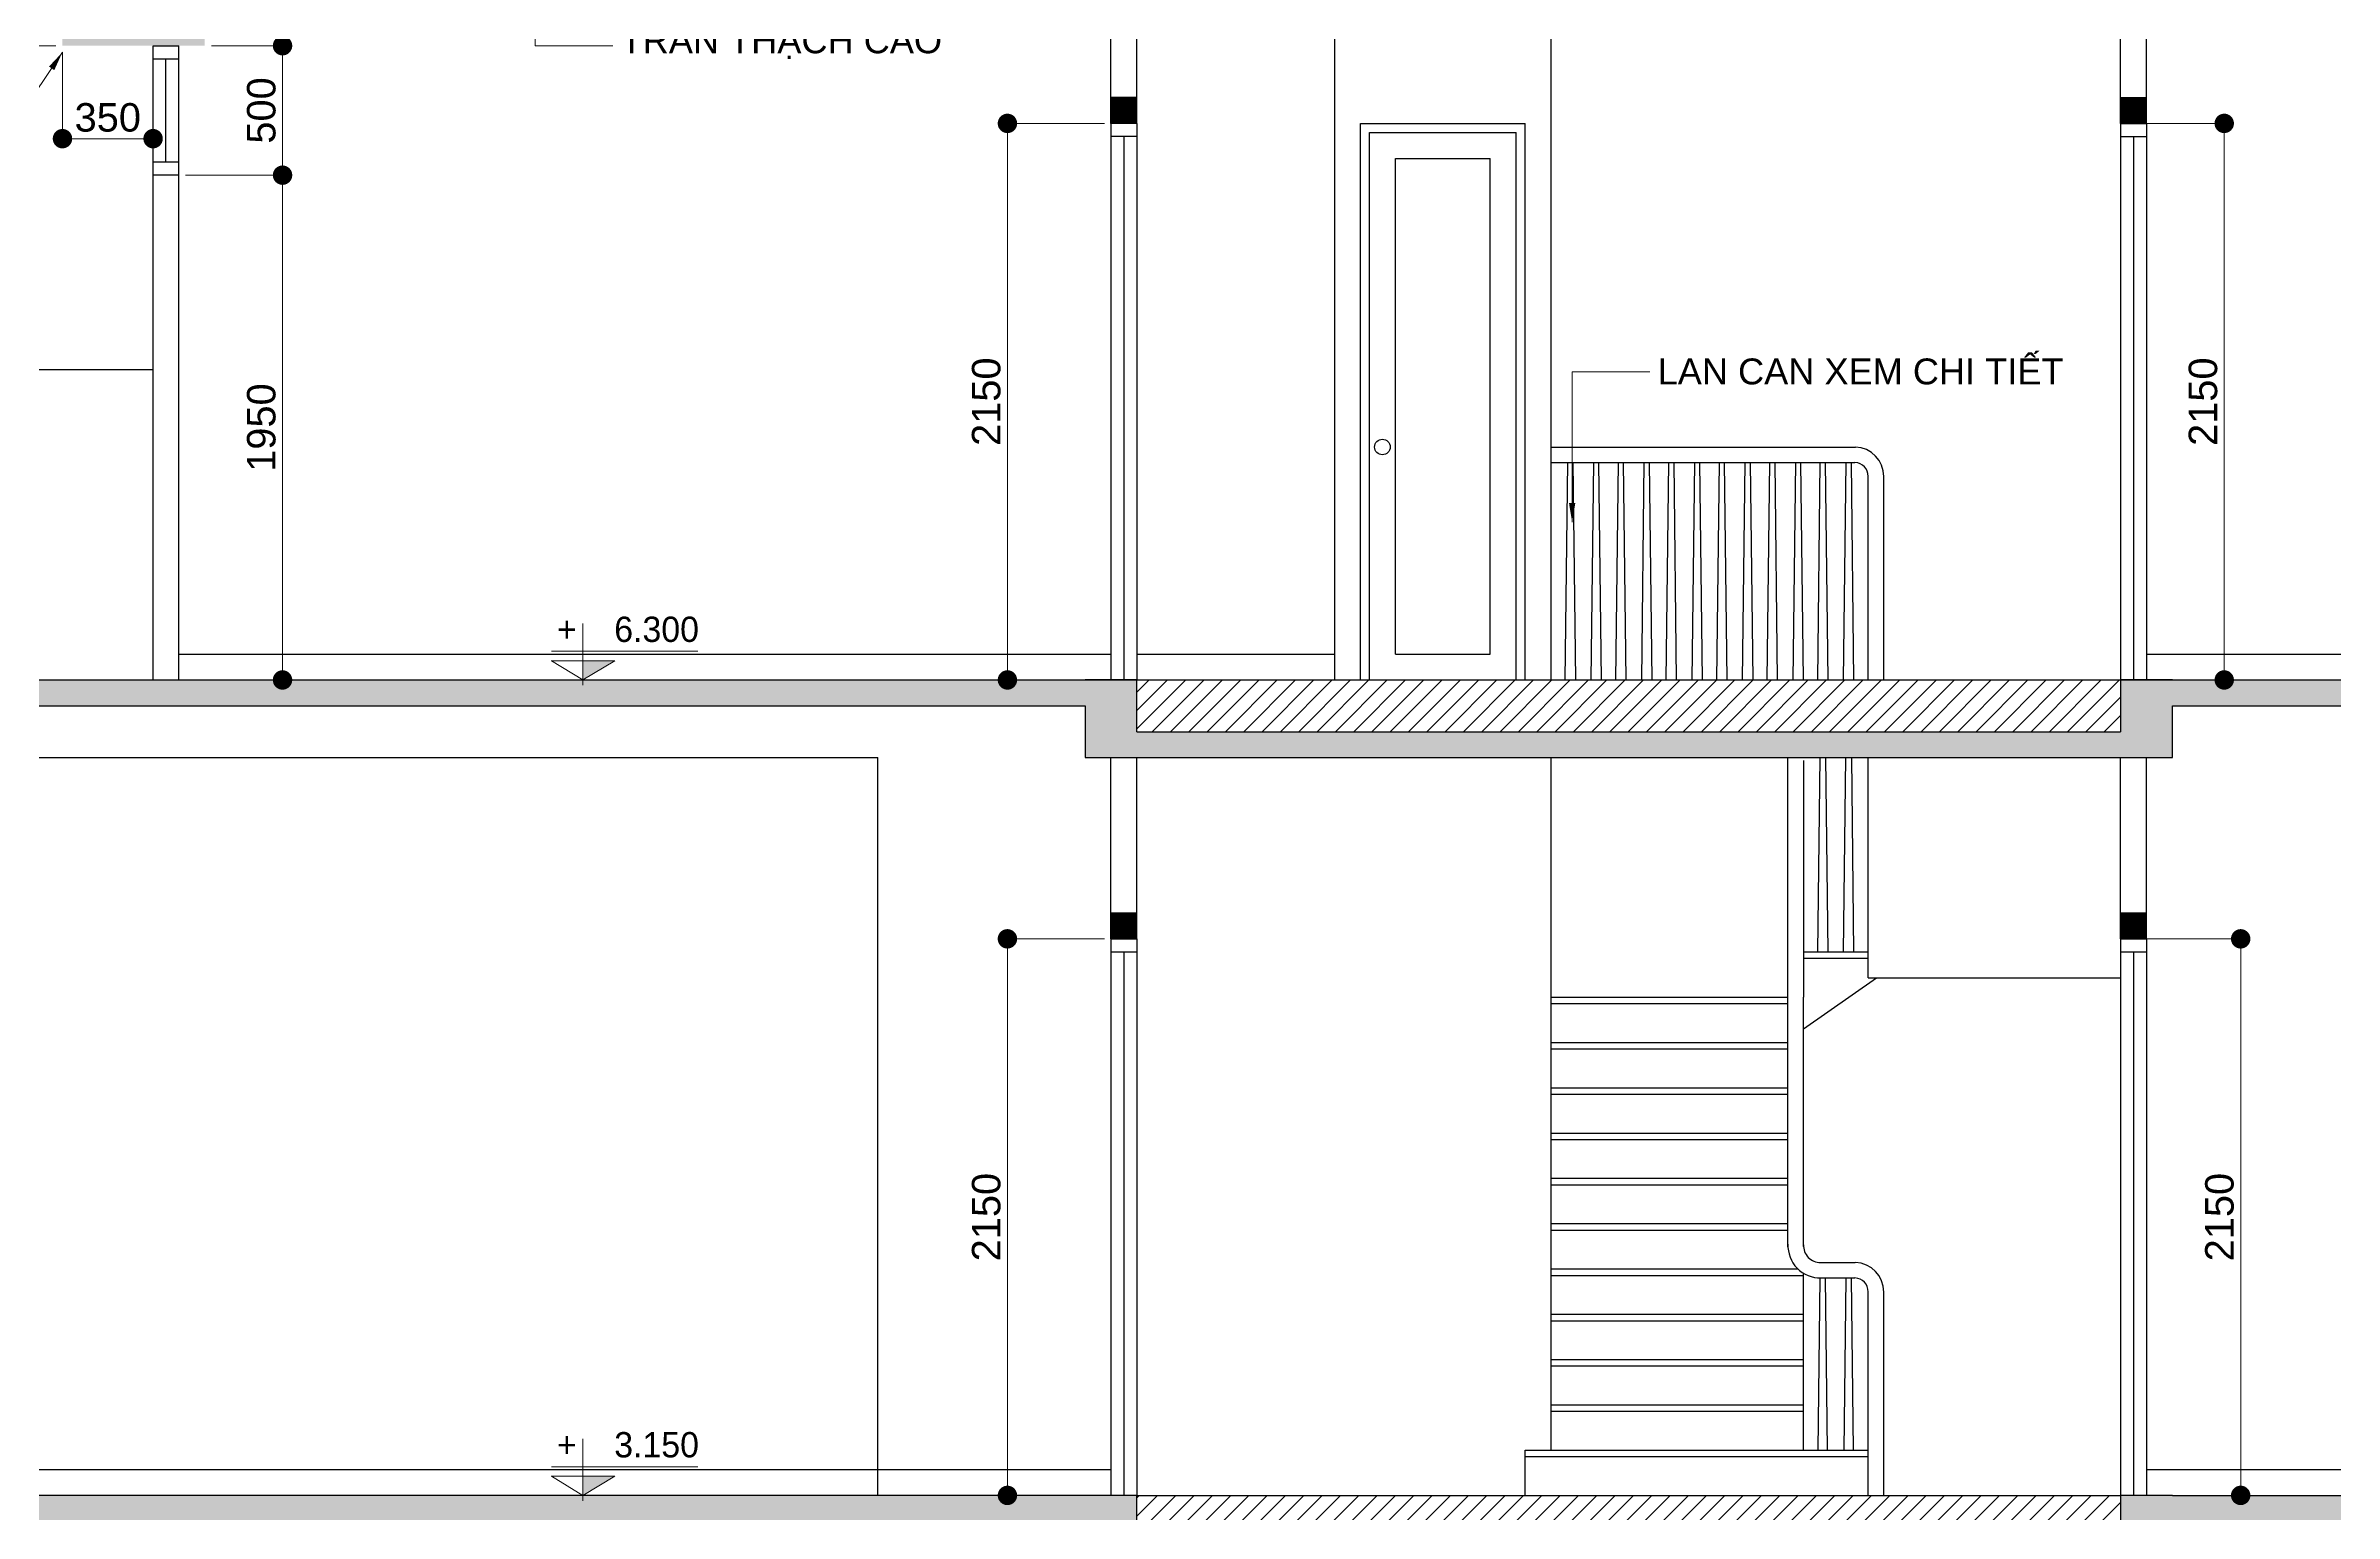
# Model space of a CAD drawing. Header units: millimetres. Extents: x -257631 to 60726, y -119421 to -4977.
# Drawn here: x -136716 to -119037, y -25630 to -14293 of the extents above; entities that cross this region are included whole.
import ezdxf
from ezdxf.enums import TextEntityAlignment as Align

# ---------------------------------------------------------------- set-up
doc = ezdxf.new("R2010")
doc.units = ezdxf.units.MM
doc.header["$LTSCALE"] = 400
doc.header["$MEASUREMENT"] = 0
doc.header["$PDMODE"] = 35
for name, color, linetype in [('HACTH', 8, 'Continuous'), ('net 2', 7, 'Continuous'), ('net 3', 144, 'Continuous'), ('THAY', 7, 'Continuous')]:
    doc.layers.add(name, color=color, linetype=linetype)
doc.layers.add('NET3', color=7, linetype='Continuous', lineweight=20)
doc.layers.add('VTH-GHI CHU- KI HIEU', color=7, linetype='Continuous', lineweight=13)
doc.styles.add('100_dim', font='VAVOB.TTF', dxfattribs={"height": 220})
doc.styles.add('VNI-AVO', font='vhelven.ttf', dxfattribs={"height": 220})
doc.dimstyles.new('style-50', dxfattribs={"dimscale": 0, "dimtxt": 2.3, "dimasz": 150, "dimexe": 50, "dimexo": 50, "dimgap": 50, "dimtad": 1, "dimdec": 0, "dimlfac": 0.5, "dimzin": 9, "dimtxsty": 'VNI-AVO', "dimblk": 'DOT', "dimcen": 0, "dimdle": 150, "dimclrd": 146, "dimclre": 146, "dimclrt": 7, "dimadec": 0, "dimazin": 0, "dimtfac": 1, "dimtdec": 0, "dimtix": 1, "dimtmove": 2, "dimatfit": 3, "dimfxl": 0, "dimlwd": 13, "dimlwe": 13, "dimarcsym": 0})

# ---------------------------------------------------------------- blocks, each defined once
blk = doc.blocks.new('_Dot')
at = {"color": 0, "linetype": 'ByBlock', "lineweight": -2}
blk.add_line((-0.5, 0), (-1, 0), dxfattribs=at)
at = {"color": 0, "linetype": 'ByBlock', "lineweight": 100, "const_width": 0.5}
blk.add_lwpolyline([(-0.25, 0, 1), (0.25, 0, 1)], format="xyb", close=True, dxfattribs=at)
blk = doc.blocks.new('VTH- COTE')
at = {"layer": 'VTH-GHI CHU- KI HIEU'}
blk.add_hatch(color=256, dxfattribs=at).paths.add_polyline_path([(0, 0), (40.7, 24.3), (0, 24.3)])
for p, q in [((0, 71.4), (0, -6.7)), ((-39.3, 36.3), (145.4, 36.3)), ((-39.7, 24.3), (40.7, 24.3)), ((-39.3, 24.3), (0, 0)), ((-39.3, 0), (40.7, 0)), ((40.7, 24.3), (0, 0))]:
    blk.add_line(p, q, dxfattribs=at)
at = {"layer": 'VTH-GHI CHU- KI HIEU', "style": '100_dim'}
blk.add_attdef('%%P0.000', text='', height=32, dxfattribs=at).set_placement((147, 64.1), align=Align.MIDDLE_RIGHT)
blk = doc.blocks.new('*D423')
at = {"layer": 'Defpoints', "color": 0}
for p in [(86884, 124824), (91795, 124824), (91795, 124397)]:
    blk.add_point(p, dxfattribs=at)
at = {"layer": 'HACTH', "color": 146, "lineweight": 13}
for p, q in [((86884, 124974), (86884, 125124)), ((91745, 124824), (86834, 124824)), ((86884, 124397), (86884, 124824)), ((91745, 124397), (86834, 124397)), ((86884, 124247), (86884, 124097))]:
    blk.add_line(p, q, dxfattribs=at)
at = {"layer": 'HACTH', "color": 146, "lineweight": 13, "xscale": 150, "yscale": 150, "zscale": 150}
for p, rotation in [((86884, 124824), 270), ((86884, 124397), 90)]:
    blk.add_blockref('_Dot', p, dxfattribs=dict(at, rotation=rotation))
at = {"layer": 'HACTH', "color": 7, "insert": (86721, 124610), "char_height": 220, "attachment_point": 5, "rotation": 90, "style": 'VNI-AVO'}
blk.add_mtext('213', dxfattribs=at)
blk = doc.blocks.new('*D422')
at = {"layer": 'Defpoints', "color": 0}
for p in [(86884, 124397), (91795, 124397), (88495, 121897)]:
    blk.add_point(p, dxfattribs=at)
at = {"layer": 'HACTH', "color": 146, "lineweight": 13}
for p, q in [((91745, 124397), (86834, 124397)), ((86884, 122047), (86884, 124247)), ((88445, 121897), (86834, 121897))]:
    blk.add_line(p, q, dxfattribs=at)
at = {"layer": 'HACTH', "color": 146, "lineweight": 13, "xscale": 150, "yscale": 150, "zscale": 150}
for p, rotation in [((86884, 124397), 90), ((86884, 121897), 270)]:
    blk.add_blockref('_Dot', p, dxfattribs=dict(at, rotation=rotation))
at = {"layer": 'HACTH', "color": 7, "insert": (86721, 123147), "char_height": 220, "attachment_point": 5, "rotation": 90, "style": 'VNI-AVO'}
blk.add_mtext('1250', dxfattribs=at)
blk = doc.blocks.new('*D407')
at = {"layer": 'Defpoints', "color": 0}
for p in [(91795, 124397), (92495, 124397), (92495, 123679)]:
    blk.add_point(p, dxfattribs=at)
at = {"layer": 'net 2', "color": 146, "lineweight": 13}
for p, q in [((91795, 124347), (91795, 123629)), ((92495, 124347), (92495, 123629)), ((91945, 123679), (92345, 123679))]:
    blk.add_line(p, q, dxfattribs=at)
at = {"layer": 'net 2', "color": 146, "lineweight": 13, "xscale": 150, "yscale": 150, "zscale": 150, "rotation": 180}
blk.add_blockref('_Dot', (91795, 123679), dxfattribs=at)
at = {"layer": 'net 2', "color": 146, "lineweight": 13, "xscale": 150, "yscale": 150, "zscale": 150}
blk.add_blockref('_Dot', (92495, 123679), dxfattribs=at)
at = {"layer": 'net 2', "color": 7, "insert": (92145, 123842), "char_height": 220, "attachment_point": 5, "style": 'VNI-AVO'}
blk.add_mtext('350', dxfattribs=at)
blk = doc.blocks.new('*D372')
at = {"layer": 'Defpoints', "color": 0}
for p in [(92895, 124397), (93495, 124397), (92695, 123397)]:
    blk.add_point(p, dxfattribs=at)
at = {"layer": 'net 2', "color": 146, "lineweight": 13}
for p, q in [((92945, 124397), (93545, 124397)), ((93495, 123547), (93495, 124247)), ((92745, 123397), (93545, 123397))]:
    blk.add_line(p, q, dxfattribs=at)
at = {"layer": 'net 2', "color": 146, "lineweight": 13, "xscale": 150, "yscale": 150, "zscale": 150}
for p, rotation in [((93495, 124397), 90), ((93495, 123397), 270)]:
    blk.add_blockref('_Dot', p, dxfattribs=dict(at, rotation=rotation))
at = {"layer": 'net 2', "color": 7, "insert": (93332, 123897), "char_height": 220, "attachment_point": 5, "rotation": 90, "style": 'VNI-AVO'}
blk.add_mtext('500', dxfattribs=at)
blk = doc.blocks.new('*D371')
at = {"layer": 'Defpoints', "color": 0}
for p in [(92695, 123397), (92695, 119497), (93495, 119497)]:
    blk.add_point(p, dxfattribs=at)
at = {"layer": 'net 2', "color": 146, "lineweight": 13}
for p, q in [((92745, 123397), (93545, 123397)), ((93495, 123247), (93495, 119647)), ((92745, 119497), (93545, 119497))]:
    blk.add_line(p, q, dxfattribs=at)
at = {"layer": 'net 2', "color": 146, "lineweight": 13, "xscale": 150, "yscale": 150, "zscale": 150}
for p, rotation in [((93495, 123397), 90), ((93495, 119497), 270)]:
    blk.add_blockref('_Dot', p, dxfattribs=dict(at, rotation=rotation))
at = {"layer": 'net 2', "color": 7, "insert": (93332, 121447), "char_height": 220, "attachment_point": 5, "rotation": 90, "style": 'VNI-AVO'}
blk.add_mtext('1950', dxfattribs=at)
blk = doc.blocks.new('*D370')
at = {"layer": 'Defpoints', "color": 0}
for p in [(107822, 117497), (107822, 113197), (108622, 113197)]:
    blk.add_point(p, dxfattribs=at)
at = {"layer": 'net 2', "color": 146, "lineweight": 13}
for p, q in [((107872, 117497), (108672, 117497)), ((108622, 117347), (108622, 113347)), ((107872, 113197), (108672, 113197))]:
    blk.add_line(p, q, dxfattribs=at)
at = {"layer": 'net 2', "color": 146, "lineweight": 13, "xscale": 150, "yscale": 150, "zscale": 150}
for p, rotation in [((108622, 117497), 90), ((108622, 113197), 270)]:
    blk.add_blockref('_Dot', p, dxfattribs=dict(at, rotation=rotation))
at = {"layer": 'net 2', "color": 7, "insert": (108459, 115347), "char_height": 220, "attachment_point": 5, "rotation": 90, "style": 'VNI-AVO'}
blk.add_mtext('2150', dxfattribs=at)
blk = doc.blocks.new('*D369')
at = {"layer": 'Defpoints', "color": 0}
for p in [(107695, 123797), (108495, 123797), (107695, 119497)]:
    blk.add_point(p, dxfattribs=at)
at = {"layer": 'net 2', "color": 146, "lineweight": 13}
for p, q in [((107745, 123797), (108545, 123797)), ((108495, 119647), (108495, 123647)), ((107745, 119497), (108545, 119497))]:
    blk.add_line(p, q, dxfattribs=at)
at = {"layer": 'net 2', "color": 146, "lineweight": 13, "xscale": 150, "yscale": 150, "zscale": 150}
for p, rotation in [((108495, 123797), 90), ((108495, 119497), 270)]:
    blk.add_blockref('_Dot', p, dxfattribs=dict(at, rotation=rotation))
at = {"layer": 'net 2', "color": 7, "insert": (108332, 121647), "char_height": 220, "attachment_point": 5, "rotation": 90, "style": 'VNI-AVO'}
blk.add_mtext('2150', dxfattribs=at)
blk = doc.blocks.new('*D368')
at = {"layer": 'Defpoints', "color": 0}
for p in [(99095, 123797), (99895, 123797), (99895, 119497)]:
    blk.add_point(p, dxfattribs=at)
at = {"layer": 'net 2', "color": 146, "lineweight": 13}
for p, q in [((99845, 123797), (99045, 123797)), ((99095, 119647), (99095, 123647)), ((99845, 119497), (99045, 119497))]:
    blk.add_line(p, q, dxfattribs=at)
at = {"layer": 'net 2', "color": 146, "lineweight": 13, "xscale": 150, "yscale": 150, "zscale": 150}
for p, rotation in [((99095, 123797), 90), ((99095, 119497), 270)]:
    blk.add_blockref('_Dot', p, dxfattribs=dict(at, rotation=rotation))
at = {"layer": 'net 2', "color": 7, "insert": (98932, 121647), "char_height": 220, "attachment_point": 5, "rotation": 90, "style": 'VNI-AVO'}
blk.add_mtext('2150', dxfattribs=at)
blk = doc.blocks.new('*D367')
at = {"layer": 'Defpoints', "color": 0}
for p in [(99895, 117497), (99095, 113197), (99895, 113197)]:
    blk.add_point(p, dxfattribs=at)
at = {"layer": 'net 2', "color": 146, "lineweight": 13}
for p, q in [((99845, 117497), (99045, 117497)), ((99095, 117347), (99095, 113347)), ((99845, 113197), (99045, 113197))]:
    blk.add_line(p, q, dxfattribs=at)
at = {"layer": 'net 2', "color": 146, "lineweight": 13, "xscale": 150, "yscale": 150, "zscale": 150}
for p, rotation in [((99095, 117497), 90), ((99095, 113197), 270)]:
    blk.add_blockref('_Dot', p, dxfattribs=dict(at, rotation=rotation))
at = {"layer": 'net 2', "color": 7, "insert": (98932, 115347), "char_height": 220, "attachment_point": 5, "rotation": 90, "style": 'VNI-AVO'}
blk.add_mtext('2150', dxfattribs=at)

msp = doc.modelspace()

# ---------------------------------------------------------------- hatches: boundary and pattern name
at = {"layer": 'HACTH'}
h = msp.add_hatch(dxfattribs=at)
h.set_pattern_fill('_USER', color=256, scale=100, angle=45, style=0, pattern_type=0)
h.set_pattern_definition([(45, (-228381.76, -137484.65), (-70.71068, 70.71068), [])])
h.paths.add_polyline_path([(-128287.1, -19192.8), (-128287.1, -19592.8), (-120687.1, -19592.8), (-120687.1, -19192.8)])
h.paths.add_polyline_path([(-128287.1, -25492.8), (-128287.1, -25892.8), (-120687.1, -25892.8), (-120687.1, -25492.8)])
h.paths.add_polyline_path([(-111087.1, -25492.8), (-111087.1, -25892.8), (-108087.1, -25892.8), (-108087.1, -25492.8)])
h.paths.add_polyline_path([(-111087.1, -19192.8), (-111087.1, -19592.8), (-108087.1, -19592.8), (-108087.1, -19192.8)])
at = {"layer": 'net 2'}
for points in [[(-128287.1, -14692.8), (-128487.1, -14692.8), (-128487.1, -14892.8), (-128287.1, -14892.8)], [(-120487.1, -14692.8), (-120687.1, -14692.8), (-120687.1, -14892.8), (-120487.1, -14892.8)], [(-107687.1, -19192.8), (-108087.1, -19192.8), (-108087.1, -19592.8), (-111087.1, -19592.8), (-111087.1, -19192.8), (-111487.1, -19192.8), (-120687.1, -19192.8), (-120687.1, -19592.8), (-128287.1, -19592.8), (-128287.1, -19192.8), (-139687.1, -19192.8), (-139687.1, -19792.8), (-139287.1, -19792.8), (-139287.1, -19392.8), (-128687.1, -19392.8), (-128687.1, -19792.8), (-128287.1, -19792.8), (-120687.1, -19792.8), (-120287.1, -19792.8), (-120287.1, -19392.8), (-111487.1, -19392.8), (-111487.1, -19792.8), (-111087.1, -19792.8), (-108087.1, -19792.8), (-107687.1, -19792.8)], [(-128287.1, -20992.8), (-128487.1, -20992.8), (-128487.1, -21192.8), (-128287.1, -21192.8)], [(-120487.1, -20992.8), (-120687.1, -20992.8), (-120687.1, -21192.8), (-120487.1, -21192.8)], [(-128287.1, -25892.8), (-128287.1, -25492.8), (-128687.1, -25492.8), (-139287.1, -25492.8), (-139687.1, -25492.8), (-139687.1, -26092.8), (-139287.1, -26092.8), (-139287.1, -25692.8), (-128687.1, -25692.8), (-128687.1, -26092.8), (-128287.1, -26092.8), (-120687.1, -26092.8), (-120287.1, -26092.8), (-120287.1, -25692.8), (-111487.1, -25692.8), (-111487.1, -26092.8), (-111087.1, -26092.8), (-108087.1, -26092.8), (-107687.1, -26092.8), (-107687.1, -25692.8), (-107487.1, -25692.8), (-107487.1, -25492.8), (-107687.1, -25492.8), (-108087.1, -25492.8), (-108087.1, -25892.8), (-111087.1, -25892.8), (-111087.1, -25492.8), (-111487.1, -25492.8), (-120287.1, -25492.8), (-120687.1, -25492.8), (-120687.1, -25892.8)]]:
    msp.add_hatch(color=256, dxfattribs=at).paths.add_polyline_path(points)
at = {"layer": 'NET3'}
msp.add_hatch(color=256, dxfattribs=at).paths.add_polyline_path([(-124287.1, -7226.5), (-120687.1, -9305), (-120687.1, -9789.5), (-120287.1, -9789.5), (-120287.1, -9535.9), (-113487.1, -13461.9), (-113487.1, -14292.8), (-113087.1, -14292.8), (-112387.1, -14292.8), (-112387.1, -13866), (-112487.1, -13866), (-112487.1, -14092.8), (-113087.1, -14092.8), (-113087.1, -13461.9), (-124487.1, -6880.1), (-135887.1, -13461.9), (-135887.1, -14092.8), (-136487.1, -14092.8), (-136487.1, -13866), (-136587.1, -13866), (-136587.1, -14292.8), (-135887.1, -14292.8), (-135687.1, -14292.8), (-135487.1, -14292.8), (-135487.1, -13461.9), (-128687.1, -9535.9), (-128687.1, -9789.5), (-128287.1, -9789.5), (-128287.1, -9305), (-124687.1, -7226.5), (-124687.1, -7480.1), (-124287.1, -7480.1)])

# ---------------------------------------------------------------- linework, layer by layer
at = {"layer": 'net 2'}
for p, q in [((-128487.1, -14892.8), (-128487.1, -13492.8)), ((-128287.1, -14892.8), (-128287.1, -13492.8)), ((-120687.1, -14892.8), (-120687.1, -13492.8)), ((-120487.1, -14892.8), (-120487.1, -13492.8)), ((-128287.1, -14692.8), (-128487.1, -14692.8)), ((-120687.1, -14692.8), (-120487.1, -14692.8)), ((-128287.1, -14892.8), (-128487.1, -14892.8)), ((-120687.1, -14892.8), (-120487.1, -14892.8)), ((-135687.1, -15292.8), (-135887.1, -15292.8)), ((-135687.1, -15292.8), (-135887.1, -15292.8)), ((-135887.1, -19192.8), (-135887.1, -15292.8)), ((-135687.1, -19192.8), (-135687.1, -15292.8)), ((-135687.1, -19192.8), (-135687.1, -16768)), ((-135887.1, -19192.8), (-135887.1, -17345.3)), ((-139687.1, -19192.8), (-107687.1, -19192.8)), ((-139287.1, -19392.8), (-128687.1, -19392.8)), ((-120287.1, -19392.8), (-111487.1, -19392.8)), ((-128287.1, -19592.8), (-120687.1, -19592.8)), ((-128487.1, -21192.8), (-128487.1, -19792.8)), ((-128287.1, -21192.8), (-128287.1, -19792.8)), ((-128287.1, -19792.8), (-120687.1, -19792.8)), ((-120687.1, -21192.8), (-120687.1, -19792.8)), ((-120487.1, -21192.8), (-120487.1, -19792.8)), ((-128487.1, -20992.8), (-128287.1, -20992.8)), ((-120687.1, -20992.8), (-120487.1, -20992.8)), ((-128487.1, -21192.8), (-128287.1, -21192.8)), ((-128487.1, -21192.8), (-128287.1, -21192.8)), ((-128487.1, -21192.8), (-128287.1, -21192.8)), ((-120687.1, -21192.8), (-120487.1, -21192.8)), ((-120687.1, -21192.8), (-120487.1, -21192.8)), ((-128687.1, -25492.8), (-139287.1, -25492.8)), ((-128287.1, -25492.8), (-120687.1, -25492.8)), ((-120287.1, -25492.8), (-108087.1, -25492.8))]:
    msp.add_line(p, q, dxfattribs=at)
for points in [[(-128287.1, -19592.8), (-128287.1, -19192.8), (-128687.1, -19192.8)], [(-120287.1, -19192.8), (-120687.1, -19192.8), (-120687.1, -19592.8)], [(-128687.1, -19392.8), (-128687.1, -19792.8), (-128287.1, -19792.8)], [(-120687.1, -19792.8), (-120287.1, -19792.8), (-120287.1, -19392.8)], [(-128287.1, -25892.8), (-128287.1, -25492.8), (-128687.1, -25492.8)], [(-120287.1, -25492.8), (-120687.1, -25492.8), (-120687.1, -25892.8)]]:
    msp.add_lwpolyline(points, dxfattribs=at)
at = {"layer": 'net 3'}
for p, q in [((-126759.9, -13492.8), (-126759.9, -19192.8)), ((-125087.1, -19192.8), (-125087.1, -13492.8)), ((-135887.1, -14292.8), (-135687.1, -14292.8)), ((-135887.1, -14292.8), (-135687.1, -14292.8)), ((-135887.1, -15292.8), (-135887.1, -14292.8)), ((-135687.1, -15292.8), (-135687.1, -14292.8)), ((-135887.1, -14392.8), (-135687.1, -14392.8)), ((-135787.1, -15192.8), (-135787.1, -14392.8)), ((-128487.1, -14892.8), (-128487.1, -19192.8)), ((-128287.1, -14992.8), (-128487.1, -14992.8)), ((-128387.1, -14992.8), (-128387.1, -19192.8)), ((-128287.1, -14892.8), (-128287.1, -19192.8)), ((-126559.9, -14892.8), (-125287.1, -14892.8)), ((-126559.9, -19192.8), (-126559.9, -14892.8)), ((-126489.9, -14962.8), (-125357.1, -14962.8)), ((-126489.9, -19192.8), (-126489.9, -14962.8)), ((-125357.1, -19192.8), (-125357.1, -14962.8)), ((-125287.1, -19192.8), (-125287.1, -14892.8)), ((-120687.1, -14892.8), (-120687.1, -19192.8)), ((-120687.1, -14992.8), (-120487.1, -14992.8)), ((-120587.1, -14992.8), (-120587.1, -19192.8)), ((-120487.1, -14892.8), (-120487.1, -19192.8)), ((-135687.1, -15192.8), (-135887.1, -15192.8)), ((-126289.9, -15162.8), (-125557.1, -15162.8)), ((-126289.9, -18992.8), (-126289.9, -15162.8)), ((-125557.1, -18992.8), (-125557.1, -15162.8)), ((-139287.1, -16792.8), (-135887.1, -16792.8)), ((-125087.1, -17392.8), (-122735.7, -17392.9)), ((-125087.1, -17512.8), (-122739.5, -17512.8)), ((-124977.1, -19192.8), (-124957.1, -17512.8)), ((-124897.1, -19192.8), (-124917.1, -17512.8)), ((-124777.1, -19192.8), (-124757.1, -17512.8)), ((-124697.1, -19192.8), (-124717.1, -17512.8)), ((-124587.1, -19192.8), (-124567.1, -17512.8)), ((-124507.1, -19192.8), (-124527.1, -17512.8)), ((-124387.1, -19192.8), (-124367.1, -17512.8)), ((-124307.1, -19192.8), (-124327.1, -17512.8)), ((-124197.1, -19192.8), (-124177.1, -17512.8)), ((-124117.1, -19192.8), (-124137.1, -17512.8)), ((-123997.1, -19192.8), (-123977.1, -17512.8)), ((-123917.1, -19192.8), (-123937.1, -17512.8)), ((-123807.1, -19192.8), (-123787.1, -17512.8)), ((-123727.1, -19192.8), (-123747.1, -17512.8)), ((-123607.1, -19192.8), (-123587.1, -17512.8)), ((-123527.1, -19192.8), (-123547.1, -17512.8)), ((-123417.1, -19192.8), (-123397.1, -17512.8)), ((-123337.1, -19192.8), (-123357.1, -17512.8)), ((-123217.1, -19192.8), (-123197.1, -17512.8)), ((-123137.1, -19192.8), (-123157.1, -17512.8)), ((-123027.1, -19192.8), (-123007.1, -17512.8)), ((-122947.1, -19192.8), (-122967.1, -17512.8)), ((-122827.1, -19192.8), (-122807.1, -17512.8)), ((-122747.1, -19192.8), (-122767.1, -17512.8)), ((-122637.1, -19192.8), (-122637.1, -17617.4)), ((-122517.1, -19192.8), (-122517.1, -17616.9)), ((-135687.1, -18992.8), (-128487.1, -18992.8)), ((-128287.1, -18992.8), (-126759.9, -18992.8)), ((-126289.9, -18992.8), (-125557.1, -18992.8)), ((-120487.1, -18992.8), (-113287.1, -18992.8)), ((-139287.1, -19792.8), (-130287.1, -19792.8)), ((-130287.1, -25492.8), (-130287.1, -19792.8)), ((-125087.1, -25142.8), (-125087.1, -19792.8)), ((-123257.1, -23571.3), (-123257.1, -19792.8)), ((-123027.1, -21292.8), (-123009.2, -19792.8)), ((-122947.1, -21292.8), (-122964.9, -19792.8)), ((-122827.1, -21292.8), (-122809.2, -19792.8)), ((-122747.1, -21292.8), (-122764.9, -19792.8)), ((-122637.1, -21492.8), (-122637.1, -19792.8)), ((-123137.1, -19814.3), (-123137.1, -21642.8)), ((-128487.1, -21192.8), (-128487.1, -25492.8)), ((-128287.1, -21192.8), (-128287.1, -25492.8)), ((-120687.1, -21192.8), (-120687.1, -25492.8)), ((-120487.1, -21192.8), (-120487.1, -25492.8)), ((-128487.1, -21292.8), (-128287.1, -21292.8)), ((-128387.1, -21292.8), (-128387.1, -25492.8)), ((-123137.1, -21292.8), (-122637.1, -21292.8)), ((-123137.1, -21342.8), (-122637.1, -21342.8)), ((-120687.1, -21292.8), (-120487.1, -21292.8)), ((-120587.1, -21292.8), (-120587.1, -25492.8)), ((-123137.1, -21887), (-122574, -21492.8)), ((-122637.1, -21492.8), (-120687.1, -21492.8)), ((-125087.1, -21642.8), (-123257.1, -21642.8)), ((-125087.1, -21692.8), (-123257.1, -21692.8)), ((-123137.1, -23568.9), (-123137.1, -21642.8)), ((-125087.1, -21992.8), (-123257.1, -21992.8)), ((-125087.1, -22042.8), (-123257.1, -22042.8)), ((-125087.1, -22342.8), (-123257.1, -22342.8)), ((-125087.1, -22392.8), (-123257.1, -22392.8)), ((-125087.1, -22692.8), (-123257.1, -22692.8)), ((-125087.1, -22742.8), (-123257.1, -22742.8)), ((-125087.1, -23042.8), (-123257.1, -23042.8)), ((-125087.1, -23092.8), (-123257.1, -23092.8)), ((-125087.1, -23392.8), (-123257.1, -23392.8)), ((-125087.1, -23442.8), (-123257.1, -23442.8)), ((-125087.1, -23742.8), (-123180.7, -23742.8)), ((-125087.1, -23792.8), (-123137.1, -23792.8)), ((-123137.1, -25142.8), (-123137.1, -23776.5)), ((-123022.9, -25142.8), (-123007.1, -23812.8)), ((-123010.8, -23812.8), (-122739.5, -23812.8)), ((-123009.8, -23692.8), (-122738, -23692.8)), ((-122951.3, -25142.8), (-122967.1, -23812.8)), ((-122822.9, -25142.8), (-122807.1, -23812.8)), ((-122751.3, -25142.8), (-122767.1, -23812.8)), ((-122637.1, -25492.8), (-122637.1, -23917.4)), ((-122517.1, -25492.8), (-122517.1, -23916.9)), ((-125087.1, -24092.8), (-123137.1, -24092.8)), ((-125087.1, -24142.8), (-123137.1, -24142.8)), ((-125087.1, -24442.8), (-123137.1, -24442.8)), ((-125087.1, -24492.8), (-123137.1, -24492.8)), ((-125087.1, -24792.8), (-123137.1, -24792.8)), ((-125087.1, -24842.8), (-123137.1, -24842.8)), ((-125287.1, -25492.8), (-125287.1, -25142.8)), ((-125287.1, -25142.8), (-122637.1, -25142.8)), ((-125287.1, -25192.8), (-122637.1, -25192.8)), ((-139287.1, -25292.8), (-128487.1, -25292.8)), ((-120487.1, -25292.8), (-111287.1, -25292.8))]:
    msp.add_line(p, q, dxfattribs=at)
msp.add_circle((-126389.9, -17392.8), 60, dxfattribs=at)
for centre, radius, start, end in [((-122742.9, -17618.6), 225.8, 359.35618, 88.17419), ((-122742.9, -17618.6), 105.8, 359.35618, 88.17419), ((-123007.1, -23562.8), 250.1, 177.29114, 271.15032), ((-123007.1, -23562.8), 130.1, 177.29114, 271.15032), ((-122742.9, -23918.6), 105.8, 359.35618, 88.17419), ((-122742.9, -23918.6), 225.8, 359.35618, 88.17419)]:
    msp.add_arc(centre, radius, start, end, dxfattribs=at)

# ---------------------------------------------------------------- block references
at = {"layer": 'VTH-GHI CHU- KI HIEU', "xscale": 6.111111111007631, "yscale": 6.111111111007631, "zscale": 6.111111110977719}
for p, values in [((-132568.2, -19192.8), {'%%P0.000': '+    6.300'}), ((-132568.2, -25492.8), {'%%P0.000': '+    3.150'})]:
    msp.add_blockref('VTH- COTE', p, dxfattribs=at).add_auto_attribs(values)

# ---------------------------------------------------------------- texts
at = {"layer": 'THAY', "ltscale": 5, "char_height": 200, "attachment_point": 1, "style": 'VNI-AVO'}
for s, insert in [('TRAÀN THAÏCH CAO', (-132275.1, -14150.7)), ('LAN CAN XEM CHI TIEÁT', (-124263.8, -16708.9))]:
    msp.add_mtext(s, dxfattribs=dict(at, insert=insert))

# ---------------------------------------------------------------- dimensions: what is measured, and where the dimension line sits
at = {"layer": 'HACTH'}
for base, p1, p2, picture, middle in [((-141498, -13866), (-136587.1, -14292.8), (-136587.1, -13866), '*D423', (-141661.1, -14079.4)), ((-141498, -14292.8), (-139887.1, -16792.8), (-136587.1, -14292.8), '*D422', (-141661.1, -15542.8))]:
    dim = msp.add_linear_dim(base=base, p1=p1, p2=p2, angle=90, dimstyle='style-50', override={"dimscale": 1}, dxfattribs=at)
    dim.commit()
    dim.dimension.update_dxf_attribs({"geometry": picture, "text_midpoint": middle, "insert": (-228381.8, -138689.6)})
at = {"layer": 'net 2'}
dim = msp.add_linear_dim(base=(-135887.1, -15010.7), p1=(-136587.1, -14292.8), p2=(-135887.1, -14292.8), dimstyle='style-50', override={"dimscale": 1}, dxfattribs=at)
dim.commit()
dim.dimension.update_dxf_attribs({"geometry": '*D407', "text_midpoint": (-136237.1, -14847.6), "insert": (-228381.8, -138689.6)})
for base, p1, p2, picture, middle in [((-134887.1, -14292.8), (-135687.1, -15292.8), (-135487.1, -14292.8), '*D372', (-135050.2, -14792.8)), ((-129287.1, -14892.8), (-128487.1, -19192.8), (-128487.1, -14892.8), '*D368', (-129450.2, -17042.8)), ((-119887.1, -14892.8), (-120687.1, -19192.8), (-120687.1, -14892.8), '*D369', (-120050.2, -17042.8)), ((-134887.1, -19192.8), (-135687.1, -15292.8), (-135687.1, -19192.8), '*D371', (-135050.2, -17242.8)), ((-129287.1, -25492.8), (-128487.1, -21192.8), (-128487.1, -25492.8), '*D367', (-129450.2, -23342.8)), ((-119759.9, -25492.8), (-120559.9, -21192.8), (-120559.9, -25492.8), '*D370', (-119922.9, -23342.8))]:
    dim = msp.add_linear_dim(base=base, p1=p1, p2=p2, angle=90, dimstyle='style-50', override={"dimscale": 1}, dxfattribs=at)
    dim.commit()
    dim.dimension.update_dxf_attribs({"geometry": picture, "text_midpoint": middle, "insert": (-228381.8, -138689.6)})

# ---------------------------------------------------------------- leaders
at = {"layer": 'HACTH'}
for points in [[(-132935.6, -13492.8), (-132935.6, -14292.8), (-132335.6, -14292.8)], [(-136587.1, -14342.8), (-137033.8, -15010.1), (-143388.7, -15010.1)]]:
    msp.add_leader(points, dimstyle='style-50', override={"dimscale": 1, "dimtad": 0}, dxfattribs=at)
at = {"layer": 'NET3'}
msp.add_leader([(-124924.3, -17974.3), (-124924.3, -16811.5), (-124324.3, -16811.5)], dimstyle='style-50', override={"dimscale": 1, "dimtad": 0}, dxfattribs=at)

doc.saveas('drawing.dxf')
